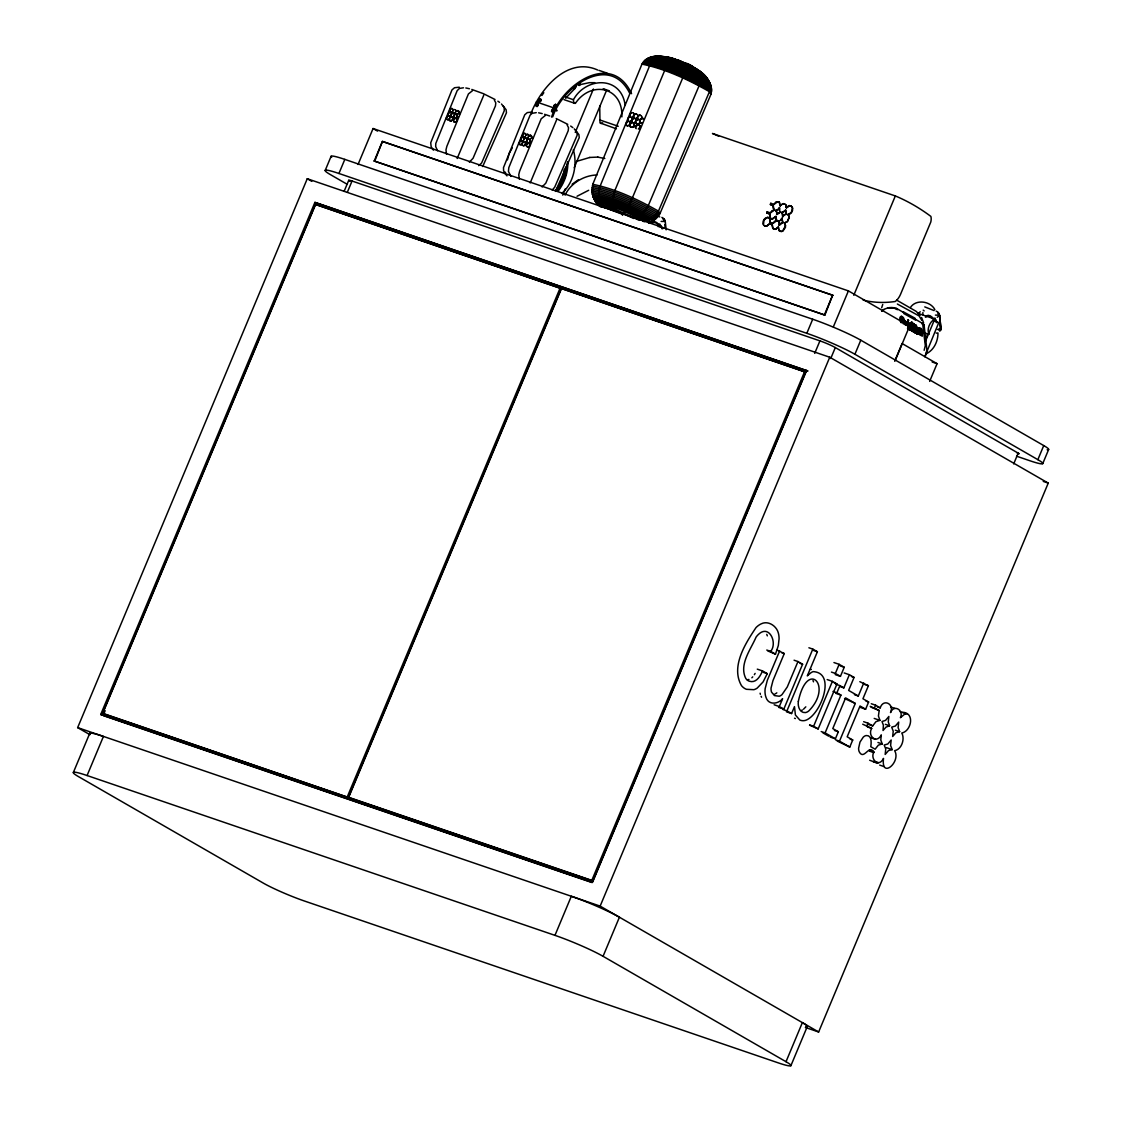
<?xml version="1.0" encoding="UTF-8"?>
<svg xmlns="http://www.w3.org/2000/svg" width="1122" height="1122" viewBox="0 0 1122 1122"><rect width="100%" height="100%" fill="white"/><g stroke="black" fill="none" stroke-linecap="round" stroke-linejoin="round"><path stroke-width="1.5" d="M662.597 218.51L663.537 219.337L663.481 218.594M903.196 323.753L904.472 323.557L903.196 323.332M905.496 324.819L904.613 320.331L904.108 322.631M904.613 320.331L904.725 322.477M632.485 119.283L632.303 118.876A2.314 1.851 -60.3 0 0 632.065 118.006L631.714 117.656M674.546 59.915L674.154 59.214L676.173 59.578C665.402 56.156 647.941 52.075 641.63 64.936L592.781 184.303L591.981 192.493L593.987 199.001C612.907 202.886 630.774 211.371 647.506 220.866L648.684 222.969L653.299 220.908L659.904 213.727L710.591 95.16C714.812 82.481 702.372 71.051 691.797 66.422L695.598 69.073L695.051 68.105M631.84 121.162L631.728 120.335L630.087 121.527M778.71 229.687L778.303 226.967L778.934 230.291M449.599 120.138L449.347 118.862L449.515 119.802M779.888 211.581L780.491 212.072L776.817 214.512L776.592 212.409A3.394 2.735 -60.1 0 0 776.144 211.146L775.484 210.361L776.789 210.305A4.095 3.296 -60.1 0 0 778.233 209.463L779.552 207.879L777.995 209.323A4.095 3.296 -60.1 0 1 776.55 210.165M776.817 214.512L776.831 212.549A3.394 2.735 -60.1 0 0 776.382 211.287L775.484 210.361M937.978 332.911C938.076 341.004 934.121 349.896 926.59 353.584M449.642 110.265L449.74 111.288M449.698 110.98L449.95 109.577A1.921 1.445 -61.1 0 1 451.731 108.497L452.18 108.652M524.942 133.504L524.493 133.364A1.921 1.445 -61.1 0 0 522.726 134.444L522.614 136.477M522.866 134.528L522.515 136.155M779.93 231.23L781.094 231.384A3.913 3.156 -60.1 0 0 782.735 230.823L785.428 225.985M779.425 230.992L781.333 231.511A3.913 3.156 -60.1 0 0 782.974 230.964L785.47 227.359L785.232 224.877M638.362 116.057L637.731 115.033M638.011 116.422L637.338 114.43M638.278 129.002A2.272 1.809 -60.3 0 0 639.161 128.441L639.989 126.463M524.549 138.749L523.679 137.445M907.361 325.885L907.375 325.17M522.501 142.017L522.6 142.971L522.572 141.021A1.865 1.403 -61.1 0 0 523.273 140.643L523.483 140.446M780.099 205.929C784.979 200.894 779.047 209.267 779.594 202.535M780.323 206.069L779.257 202.156M455.504 112.621L456.051 114.192L454.817 114.5M528.125 137.403L528.392 138.497M520.762 139.324L520.734 139.619A1.739 1.304 -61.1 0 0 520.917 140.362L521.211 140.643M525.391 136.519L525.377 137.08M634.772 126.267L635.795 127.445M937.796 312.351L939.619 315.619L940.993 328.76A3.983 2.525 55.2 0 1 939.759 330.766M454.775 114.753L454.172 115.145L454.312 113.364M527.55 139.605L526.975 139.226M527.088 140.096L526.933 139.03M918.133 330.681L919.198 329.798L917.53 330.331L918.161 331.004C920.573 331.733 919.339 333.5 918.161 331.004M553.791 110.04L552.599 111.583A1.543 1.234 -53.5 0 1 551.477 111.19L552.473 109.058M458.8 112.256L458.66 111.513A1.725 1.304 -61.1 0 0 458.295 110.769M531.449 136.688L532.852 137.964L530.734 138.469A1.865 1.417 -61.1 0 1 530.089 138.974L529.836 139.072M531.562 137.122L531.421 136.365A1.725 1.304 -61.1 0 0 531.071 135.636M921.709 331.242C920.138 328.451 921.611 333.837 921.737 330.261M921.695 332.056C924.121 336.698 920.335 324.496 920.419 329.279M455.897 111.485L455.714 110.335M457.075 120.208L457.089 119.605A1.823 1.374 -61.1 0 0 456.78 118.862L455.756 118.343M525.867 135.019L526.26 134.64A1.711 1.29 -61.1 0 1 526.919 134.331C528.953 133.49 528.771 137.852 528.476 135.201M529.85 145.061L529.865 144.458A1.823 1.374 -61.1 0 0 529.556 143.728L529.219 143.476M920.475 332.715C915.692 329.588 919.956 337.862 920.04 331.663M918.006 328.367L918.96 328.129M918.609 328.199L918.02 327.862C916.225 328.367 921.302 326.797 919.269 328.97M452.769 118.862L452.797 118.301A1.851 1.403 -61.1 0 0 452.559 117.572L452.25 117.291M453.022 119.872L453.765 121.106A1.795 1.36 -61.1 0 0 454.045 121.835M526.442 145.103L526.541 145.972M632.261 119.577L632.121 118.778A2.314 1.851 -60.3 0 0 631.896 117.908M625.094 104.823C620.859 75.44 585.754 77.025 573.44 99.718L573.721 102.411A4.32 2.525 -71.1 0 0 575.39 103.364C590.915 80.223 623.145 86.604 621.883 116.912M630.901 123.392L630.241 123.869L630.255 122.817M630.41 123.967L630.171 122.522M770.814 223.951L772.287 224.498L773.002 228.495M771.796 224.26L772.735 228.159M638.166 119.451L637.787 119.128A2.328 1.865 -60.3 0 1 637.577 118.091L637.45 117.263L637.394 117.992A2.328 1.865 -60.3 0 0 637.633 118.876L637.969 119.227M938.118 312.575L938.693 313.319M633.678 116.422L633.678 116.758A2.272 1.823 -60.3 0 0 633.916 117.656M631.728 120.335L631.672 121.064A2.258 1.809 -60.3 0 0 631.91 121.961L632.261 122.312M451.787 113.883L451.254 113.21M451.409 114.36L451.381 112.41M524.17 139.226L524.03 138.062M786.242 207.794C794.053 201.259 784.643 211.371 786.326 206.041M786.48 207.921L786.017 205.074M483.75 95.23L457.145 158.525M556.512 120.082L530.215 182.9M782.525 221.918L781.922 218.285L782.847 222.338M641.433 115.973L641.84 117.992L641.714 116.618M922.831 314.707L922.901 312.477M526.919 138.735L526.933 138.146A1.837 1.388 -61.1 0 0 527.578 137.768L528.182 137.08L528.266 138.034M779.313 207.752L779.622 210.88M779.552 207.879L779.467 210.389M782.693 222.745L779.327 225.242L778.977 222.1M779.327 225.242C780.926 223.404 776.873 220.711 779.103 220.711M786.129 213.741L786.76 214.26L785.61 214.442A4.039 3.254 -60.1 0 0 784.138 215.284L782.623 216.644L781.964 212.829M782.861 216.784L782.932 214.344L781.543 212.451C785.372 212.016 786.859 208.51 782.679 212.254M634 123.672L634.168 124.949M775.975 218.93L775.751 216.434L776.676 220.249M785.47 209.842L786.368 213.881M785.709 209.968L786.045 213.46M599.737 106.071L599.99 122.915L616.413 128.82M921.723 334.216L922.032 335.071A1.753 0.799 74.8 0 1 922.032 335.688L918.918 333.837L922.284 335.997L922.228 333.683M452.615 111.667L452.615 112.228M451.044 115.426L450.497 115.79A1.865 1.403 -61.1 0 1 449.81 116.155L449.627 116.576M564.254 169.478L563.188 175.551L559.906 184.022L556.133 189.842M564.885 170.6L565.418 167.627M566.33 166.294L564.717 175.397L561.449 183.868L556.736 191.147M566.848 166.252L565.236 175.341L561.954 183.812L557.241 191.091M862.692 724.195L871.682 728.374C867.222 735.822 876.703 744.349 881.289 734.868L880.798 740.043L882.257 743.942L878.358 745.148L875.118 749.201L870.784 746.705C871.331 742.946 872.046 735.12 866.198 735.541A8.71 5.105 -71.1 0 0 863.253 737.154L859.985 742.091L858.611 748.192A8.78 5.147 -71.1 0 0 859.214 751.726C863.996 760.87 868.877 743.83 873.8 752.035C869.943 759.313 878.863 768.037 883.505 758.402C880.868 779.622 901.345 761.824 894.627 750.688C901.681 749.426 905.103 738.991 901.779 733.031C911.274 731.165 915.187 712.793 902.691 712.288M629.779 115.412L630.774 112.971M639.722 120.629L639.989 122.396L639.835 120.924M458.646 112.186L459.866 113.645L457.972 113.617A1.865 1.417 -61.1 0 1 457.313 114.121L457.061 114.22M640.143 126.94L639.274 128.679M777.911 201.665L773.942 204.414L770.8 203.278L770.281 204.499L773.226 205.508L773.058 208.033L774.432 210.066L770.393 212.914L767.182 211.763L766.747 212.928L769.692 213.937L770.239 217.808M769.692 213.937L769.973 217.345M527.34 143.882L525.391 143.63M525.475 144.023L525.419 143.069A1.851 1.403 -61.1 0 0 525.18 142.354L525.026 142.157M538.56 100.854L539.962 99.521A1.529 1.136 -33.1 0 1 541.085 99.9L539.668 101.555A1.529 1.136 -33.1 0 1 538.546 101.176L539.794 99.297M556.47 105.482L555.067 106.814A1.529 1.136 -33.1 0 1 553.945 106.436L555.362 104.781A1.529 1.136 -33.1 0 1 556.484 105.173L555.236 107.039A1.529 1.136 -33.1 0 1 554.114 106.66L554.016 105.3L555.208 104.556A1.529 1.136 -33.1 0 1 556.33 104.949L556.61 105.412M881.682 307.737L882.748 304.413M939.941 328.886L937.473 329.475M456.57 117.151C460.188 117.165 456.626 117.319 457.075 115.173M457.145 116.422L456.991 114.935M529.766 141.19C533.146 142.017 528.939 141.849 529.836 140.04M529.907 141.274L529.71 139.226M519.276 142.676L519.206 142.985A1.865 1.403 -61.1 0 0 519.346 144.051L519.795 144.514M773.226 205.508L774.026 209.646M927.656 333.725L925.622 340.204M870.195 706.327L879.185 710.492L878.428 715.99L879.943 720.366L875.987 721.642L872.692 725.906L868.4 724.433M507.439 159.871L509.206 153.335L512.347 147.753M911.134 328.48L911.022 328.816A1.599 0.729 74.8 0 1 910.727 329.041L909.998 328.662A1.879 0.87 74.8 0 1 909.577 328.031L909.367 327.47A3.114 1.431 74.8 0 1 909.143 326.488A2.791 1.29 74.8 0 1 909.101 325.324L909.283 324.623A1.964 0.898 74.8 0 1 909.746 324.258L910.377 324.581A1.627 0.743 74.8 0 1 910.755 325.156L911.288 328.634A3.745 1.725 74.8 0 1 911.078 329.658L910.952 329.938A2.931 1.346 74.8 0 1 909.339 329.784A2.006 0.926 74.8 0 1 909.002 329.279L908.61 328.367L909.605 329.111A2.006 0.926 74.8 0 0 909.942 329.63A2.931 1.346 74.8 0 0 911.555 329.756L911.681 329.489A3.745 1.725 74.8 0 0 911.891 328.466L911.569 325.689A3.086 1.417 74.8 0 0 911.078 324.454L910.657 323.823A3.086 1.417 74.8 0 0 909.872 323.22L909.381 323.248A2.09 0.968 74.8 0 0 909.101 323.585L908.497 323.753A2.09 0.968 74.8 0 1 908.778 323.402L909.269 323.374A3.086 1.417 74.8 0 1 910.054 323.992L910.447 324.595M627.997 119.213L628.516 118.048M448.169 113.813L447.973 114.767A1.739 1.304 -61.1 0 0 448.155 115.496L448.435 115.776M520.931 138.665L520.889 139.703A1.739 1.304 -61.1 0 0 521.071 140.446M520.973 139.086L521.842 137.599M775.484 654.154L770.674 651.391C777.742 642.962 769.271 624.098 758.556 634.309A17.068 9.986 -71.1 0 0 756.074 637.114C750.744 649.54 738.865 664.533 745.779 678.445A18.387 10.757 -71.1 0 0 749.384 681.236C756.242 683.424 760.309 676.145 762.497 670.928L767.266 673.677L763.1 681.91L757.196 688.109A18.709 10.954 -71.1 0 1 753.83 689.693L746.439 689.301A31.136 18.218 -71.1 0 1 741.488 685.64C730.576 666.664 745.303 643.523 756.06 627.521A23.015 13.464 -71.1 0 1 761.193 623.846C768.079 620.326 776.368 625.824 778.261 632.738A20.224 11.837 -71.1 0 1 779.075 638.797L778.331 645.529L775.484 654.154L767.869 650.984M769.916 214.078L766.985 213.068L767.182 211.763M866.983 725.668L867.937 723.171L863.645 721.698M561.421 182.002L564.1 175.06M561.926 181.96L564.604 175.018M564.029 179.071L565.642 174.906M939.675 330.064A2.426 1.851 71.9 0 1 939.731 330.724L940.951 328.746A2.426 1.403 0.7 0 0 940.769 328.451M921.877 323.781L923.869 324.721L923.785 326.165L923.813 324.37L921.765 323.192M925.58 355.281L926.912 349.868L924.107 325.394M89.788 734.615L77.656 727.617L307.26 178.735L829.747 357.231L1048.243 483.105L818.639 1031.988L805.372 1027.457M73.379 772.427L89.732 733.339M325.226 170.376L331.102 156.295M315.969 202.984L101.751 715.079L100.714 714.476L314.917 202.381L807.728 370.975L314.917 202.381M102.747 713.326L315.605 204.47L561.168 288.606L348.311 797.462L102.747 713.326L103.785 713.929L592.837 880.994L805.694 372.139L561.547 288.48L348.69 797.335L349.741 797.938M103.785 713.929L105.145 710.689M805.764 1026.798A31.711 2.931 22.7 0 0 802.37 1022.605L786.017 1061.707A31.711 2.931 22.7 0 1 777.967 1062.772L304.455 901.022A32.131 2.973 22.7 0 1 263.305 883.098L78.554 776.662A33.604 3.1 22.7 0 1 87.081 775.526L103.434 736.439A33.604 3.1 22.7 0 0 90.265 734.433M347.049 184.204L330.401 174.611A33.604 3.1 22.7 0 1 338.928 173.475L344.819 159.394L812.707 319.237A37.545 3.464 22.7 0 1 860.798 340.19L1043.741 445.574A31.711 2.931 22.7 0 1 1047.135 449.768M344.174 191.231L348.746 180.277M358.03 164.499L373.079 128.525L848.4 290.893L909.577 326.137L895.188 360.541M347.455 191.974L352.042 181.021L819.93 340.864A12.019 1.108 22.7 0 1 835.315 347.568L1019.211 453.737L1017.289 453.358M374.229 161.021L382.434 141.386L832.636 295.184L824.894 315.086L374.229 161.021L824.894 315.086M374.692 161.288L382.434 141.386M575.249 132.438L593.412 89.003M562.739 195.102L565.432 188.678M574.183 167.767L606.469 90.559L603.215 88.68M347.273 796.858L560.13 288.003M643.425 119.255C644.224 118.637 641.279 118.273 640.101 119.661M773.465 205.649L770.519 204.639L770.8 203.278M87.081 775.526L554.969 935.355L571.322 896.268A37.545 3.464 22.7 0 1 619.414 917.221L603.061 956.309L786.017 1061.707M338.928 173.475L806.816 333.304L812.707 319.237M824.432 314.805L832.636 295.184M592.837 880.994L591.799 880.391L804.656 371.522M806.676 370.372L592.472 882.467L100.714 714.476M814.698 353.374L819.93 340.864M833.351 326.867L848.4 290.893M853.786 295.268L895.342 195.943L712.47 133.476A470.623 275.437 -71.1 0 1 718.655 136.225M818.639 1031.988L600.144 906.113L829.747 357.231M830.729 358.507L835.315 347.568M1043.741 445.574L1037.85 459.655L854.908 354.257L860.798 340.19M894.697 361.242L902.102 343.542L937.066 363.682L929.647 381.382M777.055 650.031L784.264 653.565L772.96 680.619L771.052 688.024A9.775 5.722 -71.1 0 0 771.557 692.148L774.503 695.598L779.229 696.229A11.529 6.746 -71.1 0 0 782.02 694.602L787.279 686.959L797.966 661.545L794.067 660.213M925.299 341.677L934.079 320.682L938.749 322.631L924.794 356.768M797.966 661.545L802.595 664.21L783.815 709.118L779.341 706.537L782.609 698.711C778.163 704.251 768.304 705.458 765.905 697.113A17.11 10.014 -71.1 0 1 765.134 688.726L767.336 680.269L779.664 650.914M812.805 649.105L817.391 651.742L807.293 675.893L809.383 674.056A14.923 8.738 -71.1 0 1 813.085 671.629C837.054 672.723 820.182 715.85 805.344 720.408A21.767 12.735 -71.1 0 1 799.762 719.987L795.4 714.98L794.488 706.636L791.585 713.55L786.957 710.885L812.805 649.105L808.892 647.773M839.158 664.336L844.235 667.267L840.434 676.356L835.357 673.424L839.158 664.336L833.955 662.555M832.398 681.349L836.97 683.985L818.176 728.921L813.604 726.285L832.398 681.349L827.18 679.567M859.831 681.685L868.4 685.71L862.944 698.754L868.624 702.021L865.623 709.216L860.041 706.004L847.166 736.803L852.72 740.001L849.761 747.07L839.508 741.165L855.287 703.452L845.623 697.884L832.79 728.571L838.344 731.768L835.385 738.823L825.105 732.89L840.925 695.093L836.9 692.779L839.901 685.598L836.002 684.266M839.943 686.538L843.856 687.87L849.368 674.715L844.151 672.934M849.368 674.715L854.066 677.422L848.639 690.423L858.316 696.005L863.744 683.032M874.487 707.786L875.567 705.191L871.275 703.732M1013.685 463.905L1018.257 452.951M790.898 1065.69L807.251 1026.602M1042.731 463.638L1048.621 449.571M446.935 117.165L446.43 118.133L447.285 116.716M520.201 141.442L519.346 143.069A1.865 1.403 -61.1 0 0 519.486 144.135M529.346 142.003L531.155 141.653M627.507 121.765L626.174 123.504A2.118 1.697 -60.3 0 0 626.132 124.556L626.791 125.636M626.314 123.069L627.128 121.975M530.987 113.406C540.832 88.119 567.718 56.507 597.675 70.027M551.589 117.123C561.435 85.104 611.476 50.181 631.574 93.687M639.554 122.901L641.868 123.041L639.302 123.238M552.725 116.856C562.501 86.815 609.681 52.846 629.751 93.35M565.109 195.102C570.593 183.237 584.239 175.186 596.988 174.99M449.922 110.012L450.09 109.661A1.921 1.445 -61.1 0 1 451.871 108.568L452.447 108.764M576.147 86.759L576.119 85.861M754.363 674.673L755.12 673.41M877.362 706.902L880.223 707.87C883.28 698.15 894.683 704.069 890.517 712.596C893.953 703.831 904.108 710.38 900.377 717.715L904.697 714.139L906.997 713.76M788.317 215.144L788.64 215.676A3.941 3.17 -60.1 0 1 788.962 217.556L787.546 221.174L784.53 222.969L787.349 221.847L789.201 217.696A3.941 3.17 -60.1 0 0 788.878 215.817L787.882 214.639L791.291 212.465L792.469 208.341M787.882 214.639C791.487 214.583 794.348 209.281 791.585 206.42M557.171 189.127L559.948 184.821M556.75 190.502L560.467 184.779M558.265 190.992C564.562 182.62 568.307 172.129 567.788 161.596M557.788 190.403L562.388 183.307M770.113 222.268L769.636 218.58L770.113 222.268L773.058 223.334L777.041 220.627L775.905 219.267M541.926 95.482L543.805 92.691M553.903 106.702L555.6 104.164M781.922 218.285L780.589 219.898M782.16 218.425L780.828 220.038A3.997 3.212 -60.1 0 1 779.341 220.852L777.995 220.894M779.103 225.101L780.898 223.18L783.282 222.717L782.623 222.212M782.623 216.644L783.899 215.144A4.039 3.254 -60.1 0 1 785.386 214.316L786.76 214.26M452.671 111.344L451.479 112.242M454.578 119.03L452.699 119.156L452.643 118.217A1.851 1.403 -61.1 0 0 452.418 117.501L452.923 117.025A1.879 1.417 -61.1 0 0 453.554 116.604L453.414 116.52A1.879 1.417 -61.1 0 1 452.783 116.954M918.581 313.908L920.194 311.692M451.254 114.276L451.984 113.701M453.933 113.336L454.158 113.28A1.837 1.388 -61.1 0 0 454.817 112.915L455.42 112.214M450.034 117.852L449.74 117.165M522.459 142.887L523.203 142.284M639.722 122.999L638.769 123.785A2.118 1.697 -60.3 0 1 637.815 124.191L637.464 124.219M920.685 329.251L921.569 328.942M450.96 115.019L450.357 115.706A1.865 1.403 -61.1 0 1 449.67 116.085L449.403 116.127M451.1 115.103L451.044 115.987M525.615 134.626L526.4 134.724A1.711 1.29 -61.1 0 1 527.074 134.416L527.887 134.486M521.267 138.02L522.081 137.431M770.099 223.727L766.382 226.069M769.383 223.587L767.168 226.013L764.727 225.999M633.565 115.931L632.247 117.039M633.734 116.043L631.924 117.137M633.958 122.845L635.711 121.849L634.267 122.761M637.45 117.263L636.16 118.371M637.633 117.361L635.865 118.455M630.241 123.869L632.051 122.789M455.153 122.326L453.891 121.751A1.795 1.36 -61.1 0 1 453.625 121.036L453.653 120.124L451.815 120.292A1.683 1.276 -61.1 0 1 451.268 120.685L451.058 120.769M523.553 145.762L524.03 145.551A1.683 1.276 -61.1 0 0 524.577 145.159L525.25 144.626L524.731 145.229A1.697 1.276 -61.1 0 1 523.974 145.706L522.782 145.565M631.91 120.433L629.737 121.569M664.042 219.323L665.318 221.918L666.159 229.828M634.659 114.514L634.491 114.416A2.118 1.697 -60.3 0 1 635.304 113.953L636.118 113.981M529.163 146.239L528.757 146.687A1.837 1.388 -61.1 0 1 528.027 147.066M776.578 214.372L780.491 212.072M622.415 215.214L626.96 208.86L631.784 199.281L682.372 78.764C683.635 73.968 688.235 67.362 684.813 62.832C695.023 65.146 704.111 76.072 698.782 86.492L649.063 203.783C646.3 210.459 641.013 216.827 633.678 218.439L612.668 209.225L598.853 205.298L593.987 199.001L598.278 205.438L597.297 203.671L612.346 207.963L639.372 220.389M634.337 126.155L633.201 126.716A2.034 1.627 -60.3 0 1 632.499 127.151M634.954 126.379L633.369 126.814A2.034 1.627 -60.3 0 1 632.668 127.249L631.967 127.263M524.212 138.89L525.194 138.272M523.679 140.222L523.118 140.573A1.865 1.403 -61.1 0 1 522.431 140.937L522.179 140.993M450.231 117.614L449.684 116.912M522.656 142.62L523.062 142.199A1.837 1.388 -61.1 0 1 523.736 141.849L523.988 141.793A1.851 1.403 -61.1 0 0 523.231 142.27M881.822 311.173C885.623 307.442 892.846 306.208 897.39 309.153M805.82 706.832L803.52 709.202M778.303 226.967L775.54 229.197L778.542 227.107M526.513 141.246L526.316 141.456A1.879 1.417 -61.1 0 1 525.685 141.891L525.306 141.891M455.742 111.415L458.449 110.854A1.725 1.304 -61.1 0 1 458.8 111.597L458.828 111.905M528.518 136.267L529.977 135.355M453.442 110.04L453.639 109.858A1.711 1.29 -61.1 0 1 454.298 109.549L454.55 109.535M454.172 115.145L455.153 114.444M526.947 140.012L527.733 139.437M920.531 332.996L920.629 333.795M482.698 166.519L506.471 112.761L506.12 109.76L503.175 105.931M555.474 191.371L579.247 137.627L578.896 134.612L575.937 130.797M565.614 98.273L574.871 88.526M449.487 118.946L448.716 119.465M521.8 144.051L522.361 145.004M881.808 311.046L883.94 309.377M775.751 216.434L772.539 218.734L775.989 216.56M751.866 677.786L752.736 676.875M637.843 116.323L639.035 115.552M449.066 112.747L448.113 114.837A1.739 1.304 -61.1 0 0 448.295 115.58M456.5 117.487L455.658 117.922M910.349 307.596C915.917 298.817 930.531 301.103 934.864 309.616M561.799 193.433C573.749 182.844 577.592 164.738 573.342 149.703M528.897 146.772L529.318 146.309A2.328 1.753 -61.1 0 0 529.766 145.383L529.71 144.373A1.823 1.374 -61.1 0 0 529.402 143.644L528.532 143.195M627.24 125.874L630.017 124.935L627.591 125.959M528.799 135.958L530.215 135.327M924.149 350.288L925.313 345.646L922.677 323.921M449.179 119.283L447.341 119.844M521.94 144.135L521.197 144.528M639.217 123.63L638.937 123.883A2.118 1.697 -60.3 0 1 637.997 124.29L637.1 124.163M454.424 118.946L454.705 118.708M572.136 184.232L578.489 179.702M632.556 118.918L634.547 118.371L632.808 118.708M634.112 125.299L636.006 125.987L638.138 124.71M658.221 226.658L661.124 225.592L662.176 228.944M602.668 122.817L600.929 123.532M636.567 120.152L637.983 119.353M455.911 117.796L456.78 116.842M524.844 136.898L524.002 137.193M521.632 144.401L519.851 144.584M937.235 317.274L939.591 315.605A2.426 1.178 -7.6 0 0 938.777 315.03L939.212 314.216M940.965 328.283L938.581 329.938L940.965 328.297L939.591 315.605M527.48 143.56L528.42 143.279M552.192 190.081L554.675 187.234L577.157 135.243L576.918 132.354L574.254 128.862M638.53 115.678L639.694 115.314M520.047 141.358L521.057 140.559M469.347 162.115L473.035 158.314L495.447 105.903L495.784 102.887L494.381 100.096M630.999 123.083L632.373 122.747M542.108 186.967L545.797 183.167L568.209 130.755L568.545 127.74L567.143 124.949M588.685 190.277L577.031 196.266M638.811 124.794L636.006 125.987M663.929 219.856L664.911 220.501M456.556 110.643L458.225 110.685M524.619 137.052L523.82 137.515M575.951 86.927L574.983 87.25M478.659 165.635L481.604 163.041L504.255 110.755L504.143 107.488L501.492 104.009M520.342 141.176L521.379 140.811M682.569 62.622L684.42 63.435L682.877 63.155M527.775 139.226L528.182 139.058M449.165 112.495L449.88 112.34M521.94 137.347L522.656 137.207M448.576 119.759L446.57 119.184A1.865 1.403 -61.1 0 1 446.43 118.133M448.618 115.945L447.131 116.632L448.295 115.692M627.338 121.667L628.657 121.288L627.899 120.461A2.076 1.655 -60.3 0 1 627.759 119.479M576.54 161.386L589.793 157.459M627.731 121.499L628.657 121.288M452.278 113.336L453.19 113.266L452.517 112.382M596.876 203.895L595.81 201.974C612.935 205.494 629.105 213.18 644.252 221.763L653.327 217.542L658.46 211.132L709.104 92.495L710.156 88.189L709.469 82.958L706.397 77.32L698.515 72.734L672.204 61.219L654.925 56.296M449.445 112.354L450.203 112.298L449.698 111.541M522.207 137.207L522.978 137.15L522.459 136.393M767.027 217.57L763.998 220.136L763.437 224.751M782.483 203.825L783.338 203.783M639.189 115.3L640.353 115.314M578.742 84.921L589.302 82.677L594.786 82.677M903.042 320.569L904.332 320.794L903.042 320.569L901.331 317.722A2.118 0.982 74.8 0 0 900.91 317.961L900.798 318.157A2.412 1.108 74.8 0 0 900.657 318.718L900.882 322.575L900.601 317.652A3.352 1.543 74.8 0 1 901.653 316.348M904.009 320.499L905.258 320.71M909.297 328.339L909.269 329.181L908.021 328.97L908.147 320.065L908.441 323.935M908.792 320.429L907.544 320.219M906.576 321.986L907.838 322.196L906.576 321.986L906.758 325.338M911.246 322.365L912.565 322.603L912.032 324.062L911.246 322.365L912.565 322.603M911.316 323.655L912.635 323.893M917.389 332.897L916.001 332.603L917.389 332.897L917.445 333.893L916.001 333.066L915.706 327.722L914.36 326.937L915.426 332.729L913.981 331.902L912.915 323.823L914.178 324.048L914.29 325.885L915.65 326.67L915.538 324.833L915.65 326.67M911.415 324.777L912.663 324.973L912.41 331.509L911.415 324.777L912.663 324.973M914.178 324.048L912.915 323.823M912.467 325.366L913.631 325.52L912.467 325.366L913.084 326.712M917.151 328.536L915.762 328.241L917.151 328.536L917.095 327.512L916.197 325.212L914.935 324.987M913.518 323.655L914.29 325.885M908.021 328.97L909.269 329.181M916.295 327.049L917.095 327.512M917.431 328.353L919.086 329.672M911.765 331.144L913.013 331.341M917.53 330.331L918.75 330.513M913.827 328.55L913.995 331.453L915.37 331.733M917.558 330.653L918.764 330.836M913.238 329.391L913.981 331.902M913.378 332.07L915.426 332.729M916.001 333.066L917.445 333.893M919.156 332.14C916.323 330.892 918.231 336.432 920.124 333.515M919.675 332.252L918.638 332.463L919.521 333.683M920.208 333.136C922.074 331.228 921.863 335.562 920.825 332.968M920.306 335.422L921.12 335.268M520.103 144.696L521.057 144.752M637.745 119.731L636.174 120.797L635.936 119.521M889.634 725.78L886.001 727.112L883.042 730.506L883.393 725.177L882.004 721.53L885.538 720.38L888.876 716.453L888.259 721.923L889.634 725.78L885.328 724.307M472.446 90.728L468.421 93.939L446.851 146.351L445.967 149.927L446.542 154.303M545.208 115.58L541.197 118.792L519.612 171.203L518.743 174.78L519.318 179.155M457.215 114.304L457.019 114.795M629.554 117.039L630.536 117.025L629.835 116.085M630.115 117.053L629.204 117.193A2.048 1.627 -60.3 0 0 628.348 117.95L627.927 119.591A2.076 1.655 -60.3 0 0 628.068 120.559L628.222 120.839M773.661 229.056L775.779 229.323M747.252 679.778L748.963 679.469M639.414 119.83L641.377 118.511M639.947 119.872L639.035 119.844L639.891 120.727M897.362 304.02L919.128 315.941L921.779 320.331M887.586 308.115L893.701 307.891L897.418 309.7M632.415 127.319L631.672 127.277M528.182 147.136L526.667 146.617A1.795 1.36 -61.1 0 1 526.386 145.888L526.386 145.594M767.588 217.514C764.138 217.275 761.572 222.549 763.703 225.213M528.322 142.943L527.34 142.789M782.371 212.521L781.543 212.451M659.75 216.855L658.852 216.784M934.051 310.57L924.766 306.895M450.637 120.825L451.212 120.839A1.697 1.276 -61.1 0 0 451.956 120.377L452.236 119.759M451.002 120.896L450.006 120.713M783.1 203.643L784.558 203.867M597.661 157.108L604.814 158.497M589.625 157.459L597.914 157.094M771.992 218.748L772.778 218.874M674.729 59.031C666.103 55.329 653.172 56.31 649.386 66.324L600.929 184.134C597.437 191.834 598.769 201.525 604.772 207.626L623.033 214.512M789.327 205.705L790.842 205.985M636.006 119.395L635.725 118.609M455.504 118.343L456.388 118.553M899.634 731.67L895.917 732.75L892.663 736.509L893.238 731.193L891.681 727.14L895.37 726.032L898.694 722.077L898.105 727.575L899.634 731.67L895.328 730.198M463.484 87.782L459.459 88.414L457.173 90.658L435.785 143.476L435.673 146.533L437.538 150.727M536.26 112.649L532.221 113.28L530.103 115.159L508.813 167.655L508.434 171.4L510.917 176.406M459.291 87.207L454.522 87.726L451.97 89.928L430.722 142.775L431.143 146.702L433.415 150.152M532.066 112.06L527.284 112.593L524.745 114.795L503.498 167.627L503.596 170.726L505.461 174.148M892.214 749.608L888.526 750.562L885.174 754.447L885.749 748.977L884.164 745.022L887.811 743.998L891.177 740.001L890.602 745.527L892.214 749.608L886.478 747.645M766.06 226.293L764.236 225.774M670.956 59.017L670.423 58.049L680.086 60.897C672.723 57.573 666.552 65.23 664.294 71.387L614.842 190.586L612.135 201.343L613.019 210.431M810.238 669.371L811.346 669.427M530.075 135.243L531.001 135.538M773.086 228.678L774.895 229.323M767.35 217.373L768.149 217.556M455.28 118.119L454.578 117.936M937.066 333.178L936.169 333.024M639.849 115.187L640.69 115.426M636.455 114.023L635.473 114.051A2.272 1.823 -60.3 0 0 634.603 114.654M901.653 316.362L903.224 317.386A3.142 1.445 74.8 0 1 904.304 320.78M465.826 87.965L469.445 88.736M538.602 112.817L542.207 113.588M660.872 56.24L671.755 58.134M658.88 56.114L674.448 60.308L696.608 70.013M657.885 56.1C674.392 59.494 689.988 66.899 704.588 75.174L708.108 80.167M656.889 56.128C673.971 59.634 690.114 67.306 705.219 75.861L706.93 78.554M655.907 56.198C673.537 59.817 690.212 67.727 705.822 76.577M653.944 56.437C672.667 60.279 690.367 68.68 706.93 78.077M652.99 56.605C672.232 60.56 690.423 69.199 707.449 78.849L710.072 83.603M652.036 56.815C671.783 60.883 690.451 69.746 707.926 79.648M651.083 57.068C671.335 61.233 690.465 70.307 708.361 80.461M650.157 57.348C670.872 61.612 690.451 70.896 708.781 81.289M649.245 57.671C670.409 62.019 690.423 71.513 709.146 82.13L710.815 85.37M648.39 58.021C669.974 62.453 690.381 72.145 709.469 82.958M647.576 58.428C669.539 62.944 690.296 72.79 709.721 83.813L711.096 86.254M646.777 58.877C669.091 63.463 690.184 73.477 709.931 84.669L711.32 87.165M646.02 59.382C668.656 64.038 690.058 74.192 710.072 85.538L711.488 88.063M645.304 59.943C668.221 64.655 689.89 74.936 710.156 86.422L711.586 88.975M644.631 60.532C667.8 65.3 689.693 75.693 710.184 87.306L711.629 89.886M644.014 61.177C667.38 65.988 689.469 76.464 710.156 88.189L711.614 90.798M643.425 61.864C666.973 66.703 689.231 77.264 710.058 89.073L711.53 91.695M642.892 62.58C666.58 67.446 688.964 78.077 709.903 89.942L711.39 92.593M642.415 63.337C666.188 68.218 688.67 78.891 709.693 90.812L711.18 93.463M641.994 64.122C665.823 69.017 688.347 79.704 709.427 91.653L710.913 94.318M592.781 184.303C615.992 189.085 637.927 199.492 658.46 211.132L659.904 213.727M592.332 185.887C615.417 190.628 637.24 200.992 657.66 212.577L659.105 215.144M592.023 187.514C614.884 192.213 636.511 202.479 656.749 213.937L658.179 216.49M591.981 192.493C613.65 196.953 634.14 206.672 653.327 217.542L654.673 219.968M593.272 197.43C612.991 201.483 631.63 210.333 649.063 220.207L650.297 222.408M594.842 200.529C612.878 204.232 629.933 212.324 645.893 221.371M604.772 207.626L600.48 206.855L598.853 205.298M528.925 143.321L528.153 143.336M783.703 203.615L785.19 204.134M936.491 322.645L936.057 319.966L934.612 319.139C929.801 321.705 926.421 329.489 929.1 334.426L924.262 332.771M778.556 201.792L775.849 201.946L773.942 204.414M771.445 218.636L772.231 218.888M638.306 124.612L639.708 125.468A2.272 1.809 -60.3 0 1 639.975 126.828M454.508 122.172L455.406 122.284A1.837 1.388 -61.1 0 0 456.135 121.905L456.542 121.457A2.328 1.753 -61.1 0 0 457.005 120.517L456.949 119.521A1.823 1.374 -61.1 0 0 456.64 118.792M556.428 110.98L557.129 110.657L555.614 108.511L536.358 101.934L537.003 102.831M767.911 217.416L768.668 217.696M525.783 144.724L526.569 145.075M665.276 221.904L665.318 221.918A2.426 1.178 -7.6 0 0 664.743 221.441M660.634 227.163L659.988 227.219M661.096 221.413L663.551 221.455L663.775 220.15M935.411 315.114L937.852 315.17L938.301 314.146M450.16 120.783L449.585 120.335L450.441 120.881M471.815 89.451L483.442 93.687L495.012 99.479M544.577 114.304L549.766 116.015M456.991 116.337L458.393 116.8M670.255 57.783L680.745 61.247M668.726 57.488L694.308 67.937L701.124 72.131L705.626 77.025M681.377 61.64L678.039 61.051M667.197 57.264L695.261 68.723M680.423 61.57L681.994 62.103M665.655 57.096L696.159 69.55L703.256 73.87L704.209 75.581M664.056 57.04L686.089 65.342L697.043 70.504L703.929 74.515L704.925 76.282M684.476 63.926L686.047 64.459M641.672 117.88L643.677 118.609M639.821 122.298L641.868 123.041M598.98 70.377L607.17 73.168M604.674 89.241L609.33 90.826M565.698 97.081L573.44 99.718M564.043 99.648L574.885 103.35M599.667 119.914L618.25 126.267M917.684 313.234L935.439 319.293M382.911 141.653L833.113 295.451M904.613 324.44L909.577 326.137M932.158 361.999L937.066 363.682M805.694 372.139L315.605 204.47M1016.56 456.191L1029.8 460.721A31.711 2.931 22.7 0 0 1037.85 459.655M1043.264 481.408L1048.243 483.105M813.492 650.409L817.391 651.742M840.336 665.935L844.235 667.267M781.655 652.681L784.264 653.565M851.472 676.538L854.066 677.422M766.761 650.045L770.674 651.391M831.444 672.092L835.357 673.424M864.501 684.378L868.4 685.71M835.231 674.574L840.434 676.356M800 663.326L802.595 664.21M834.375 683.102L836.97 683.985M854.403 694.658L858.316 696.005M890.602 706.902L894.893 708.375M900.167 711.727L905.903 713.69M866.03 701.138L868.624 702.021M832.987 691.433L836.9 692.779M835.708 693.312L840.925 695.093M879.185 710.492L871.107 707.183M757.28 669.147L762.497 670.928M855.287 703.452L844.557 698.501M763.353 672.344L767.266 673.677M860.406 707.435L865.623 709.216M874.206 718.417L879.943 720.366M867.39 726.902L871.682 728.374M774.124 704.77L779.341 706.537M871.219 737.897L875.511 739.37M778.598 707.351L783.815 709.118M783.044 709.553L786.957 710.885M877.965 742.484L882.257 743.942M786.382 711.769L791.585 713.55M834.431 730.436L838.344 731.768M809.691 724.952L813.604 726.285M850.111 739.118L852.72 740.001M818.176 728.921L809.537 725.163M821.206 731.558L825.105 732.89M869.298 750.155L873.603 751.628M830.182 737.042L835.385 738.823M869.508 750.562L873.8 752.035M869.536 751.137L873.828 752.596M835.595 739.833L839.508 741.165M849.761 747.07L837.222 741.067M874.178 761.347L878.484 762.806M873.084 761.515L877.376 762.974M876.352 762.778L869.662 760.239M879.69 765.092L883.982 766.55M348.69 797.335L591.799 880.391M103.406 715.654L591.855 882.509M77.656 727.617L600.144 906.113M525.938 144.808L525.25 144.626M769.86 223.587L771.052 224.091M937.571 322.491L936.323 321.972M661.167 227.359L663.621 228.453M778.317 201.665L779.075 202.002M678.698 60.406L685.29 63.098M677.969 60.237L685.5 63.323M677.225 60.153L686.874 64.613M936.169 311.117L936.59 311.327A3.983 2.525 55.2 0 1 939.549 315.142A2.426 1.024 -12.2 0 0 938.721 314.693M661.868 217.416L662.289 217.626A3.983 2.525 55.2 0 1 665.234 221.441M525.222 133.616L524.801 133.434A1.921 1.445 -61.1 0 0 522.88 134.528M770.87 218.397L771.684 218.776M635.389 126.463L635.627 127.347A2.23 1.781 -60.3 0 0 635.865 128.329L636.23 128.693M690.212 65.357L689.104 64.852L698.852 71.261L696.622 69.031M556.217 118.553L567.774 124.346M684.224 62.804L692.33 66.535M683.901 62.888L693.34 67.208M790.603 205.845L791.431 206.266M924.177 310.906L923.182 310.149M768.43 217.556L769.145 217.934M935.117 321.397L934.079 320.682M525.699 135.243L525.545 134.303M526.456 138.216L527.074 138.216A1.837 1.388 -61.1 0 0 527.733 137.852M526.695 140.993L526.919 142.41M527.761 143.378L526.751 144.429M521.898 140.993L522.6 141.849M458.337 113.112L458.113 113.701A1.865 1.417 -61.1 0 1 457.453 114.206M456.514 114.318L457.145 115.019M449.123 116.141L449.838 116.997M774.432 210.066L771.908 210.698L770.393 212.914M777.041 220.627L774.545 221.216L773.058 223.334M896.73 300.163L916.099 311.327L920.222 315.24M896.169 308.227L903.28 312.323M915.51 319.363L922.593 323.445M917.417 328.017L918.638 328.536M913.687 326.053L915.033 326.825M913.995 331.453L914.823 332.897M373.079 128.525L377.553 131.106M561.547 288.48L562.599 289.083M307.26 178.735L311.804 181.357M875.567 705.191L880.223 707.87M839.901 685.598L843.856 687.87M867.937 723.171L872.692 725.906M822.833 732.806L828.709 736.186M687.968 64.417L690.128 65.665M629.61 114.935L630.943 113.07A2.44 1.949 -60.3 0 1 632.499 112.677M630.059 126.281L630.69 126.996M630.522 126.884L630.255 126.618M598.573 204.05L595.964 202.535L594.506 199.632M638.965 124.808L639.877 125.566M770.393 218.075L771.109 218.538M570.677 126.057L572.837 127.613M497.902 101.204L499.556 102.354M791.192 206.125L792.595 207.907M636.567 124.009L635.571 122.298M659.596 223.993L659.918 224.232A1.627 1.024 55.2 0 0 660.241 224.386M530.846 135.453L531.211 135.706A1.725 1.304 -61.1 0 1 531.576 136.449M701.965 73.631L699.665 71.037M527.256 142.76L526.597 141.751M634.547 118.371L633.748 117.558A2.272 1.823 -60.3 0 1 633.509 116.66M779.664 231.118L778.696 230.15M778.233 221.02L778.977 221.791M506.176 175.004L506.99 175.859M919.97 332.996L919.437 331.832M918.595 329.966L918.034 328.704M663.803 218.79L664.434 219.603M633.425 113.07L633.958 113.869M453.008 113.084L452.447 111.877M626.553 125.412L626.132 124.556M452.531 108.862L453.078 110.461L452.783 109.437M455.434 109.844L455.911 110.727M785.751 204.653L786.452 205.677M635.683 119.058L636.202 120.124M633.818 123.392L634.351 124.374M630.424 126.716L629.919 125.874M633.551 113.21L634.225 115.005M702.54 73.253L703.452 74.908M693.438 67.236L693.915 68.077M666.622 57.138L667.324 58.372M664.715 56.773L665.486 58.148M657.127 217.752L655.711 215.242C635.753 203.924 614.421 193.797 591.855 189.155L593.272 191.68M655.949 218.916L654.561 216.434C634.954 205.326 614 195.382 591.841 190.824L593.229 193.293M653.299 220.908L651.98 218.552C633.313 207.963 613.369 198.496 592.262 194.162L593.973 198.089L592.697 195.817C613.145 200.011 632.471 209.183 650.564 219.435L651.84 221.721M630.227 116.59L629.68 115.692M455.742 113.841L455.336 112.831M761.095 696.313L761.572 697.225M636.104 123.56L635.543 121.751M522.501 145.271L522.095 144.177M540.93 99.676L541.014 101.036L539.822 101.779A1.529 1.136 -33.1 0 1 538.7 101.401L538.434 100.924M921.611 317.526L923.63 322.912M784.53 222.969L785.246 224.344M766.761 634.379L767.322 635.865M813.001 680.479L813.492 681.825M785.007 224.204L785.638 225.718M901.555 322.687L901.232 318.872A2.44 1.122 74.8 0 1 901.401 318.003L901.513 317.792A2.118 0.982 74.8 0 1 901.934 317.554L903.645 320.401M454.045 117.291L453.793 116.506M633.888 114.149L634.056 114.907M505.377 172.171L505.545 172.942M553.735 109.718L552.795 111.723A1.543 1.234 -53.5 0 1 551.673 111.344L552.683 109.213A1.543 1.234 -53.5 0 1 553.805 109.591M574.801 86.17L575.053 87.853A1.893 1.15 52.2 0 1 573.959 88.75M939.605 322.912L940.11 327.638M664.799 224.484L665.136 227.64M453.975 116.969L453.779 116.057M900.04 320.99L899.998 317.821A3.352 1.543 74.8 0 1 901.036 316.516L902.621 317.554A3.142 1.445 74.8 0 1 903.701 320.948M904.795 323.515L904.655 320.878M916.492 327.68L916.604 332.449M916.786 333.052L916.842 334.061M914.36 326.937L914.598 331.285M911.849 322.196L912.032 324.062M912.018 324.609L912.368 330.976M908.147 320.065L908.666 329.349M907.193 321.832L907.403 325.548M567.157 163.027L567.213 165.986M911.12 328.381A3.086 1.417 74.8 0 0 911.218 327.4L910.952 325.857A3.212 1.487 74.8 0 0 910.447 324.595M579.162 84.669A3.717 2.258 52.2 0 1 578.335 84.992M579.527 84.192A3.717 2.258 52.2 0 0 579.709 82.818L579.948 84.501A1.851 1.122 52.2 0 1 578.868 85.412M539.962 99.059A1.529 1.136 -33.1 0 1 541.085 99.451M935.159 318.115A1.627 1.024 55.2 0 1 934.556 318.087M938.651 314.398A2.426 0.813 -17.7 0 1 939.38 314.679M939.689 329.349A2.426 1.879 60.4 0 1 940.04 330.583M939.941 329.321A2.426 1.865 48.6 0 1 940.292 330.401M940.236 329.363A2.426 1.837 37.1 0 1 940.531 330.149M940.502 329.335A2.426 1.767 26.4 0 1 940.699 329.868M925.355 317.133A6.648 4.222 55.2 0 1 934.107 319.602M926.267 316.909A5.933 3.759 55.2 0 1 932.648 318.704M664.771 221.09A2.426 1.024 -12.2 0 1 665.192 221.427M664.813 220.782A2.426 0.813 -17.7 0 1 665.08 220.964M651.672 222.465A6.648 4.222 55.2 0 1 659.806 225.901M652.766 222.647A5.933 3.759 55.2 0 1 658.348 225.003M456.864 120.447A2.328 1.753 -61.1 0 1 456.402 121.372L455.981 121.835A1.837 1.388 -61.1 0 1 455.266 122.2M450.469 117.403A1.851 1.403 -61.1 0 1 451.156 117.053M895.342 195.943A470.623 275.437 -71.1 0 1 930.867 216.406A8.569 5.007 -71.1 0 1 930.755 222.128L900.447 294.539A13.604 7.966 -71.1 0 1 895.272 301.495A221.595 129.689 -71.1 0 1 873.519 301.958L869.999 301.495A223.839 131.008 -71.1 0 1 863.113 300.093M795.4 718.557A21.767 12.735 -71.1 0 1 794.544 718.206M802.384 709.988A11.374 6.648 -71.1 0 1 801.248 710.535M776.817 692.821A11.529 6.746 -71.1 0 1 775.891 693.522M774.965 694.069A11.529 6.746 -71.1 0 1 774.026 694.448M760.365 694.294A17.11 10.014 -71.1 0 1 760.113 693.2M349.994 181.301A8.064 0.743 22.7 0 1 352.042 181.021M806.816 333.304A37.545 3.464 22.7 0 1 854.908 354.257M331.649 157.403A33.604 3.1 22.7 0 1 344.819 159.394M554.969 935.355A37.545 3.464 22.7 0 1 603.061 956.309M798.345 701.404C797.602 705.99 799.565 713.045 805.316 712.582A11.374 6.648 -71.1 0 0 808.738 710.983C833.478 686.075 807.293 658.558 798.345 701.404M535.895 105.005L536.274 106.085A1.543 1.234 -53.5 0 0 537.396 106.464L538.392 104.332A1.543 1.234 -53.5 0 0 537.27 103.939L536.134 105.805A1.543 1.234 -53.5 0 0 537.186 106.309L538.195 104.178A1.543 1.234 -53.5 0 0 537.073 103.799L535.895 105.005M919.9 329.293L919.998 331.102L919.9 329.293M903.266 311.79L903.827 313.543L915.468 320.05L914.963 318.157L903.266 311.79M908.539 325.24L908.497 325.492A2.791 1.29 74.8 0 0 908.539 326.656A3.114 1.431 74.8 0 0 908.764 327.624L908.974 328.199A1.879 0.87 74.8 0 0 909.381 328.83L910.124 329.209A1.599 0.729 74.8 0 0 910.405 328.97L910.531 328.648A3.212 1.487 74.8 0 0 910.629 327.624L910.152 325.324A1.627 0.743 74.8 0 0 909.774 324.749L909.143 324.412A1.964 0.898 74.8 0 0 908.666 324.791L908.539 325.24M907.558 328.199L908.189 328.564L907.558 328.199"/></g></svg>
